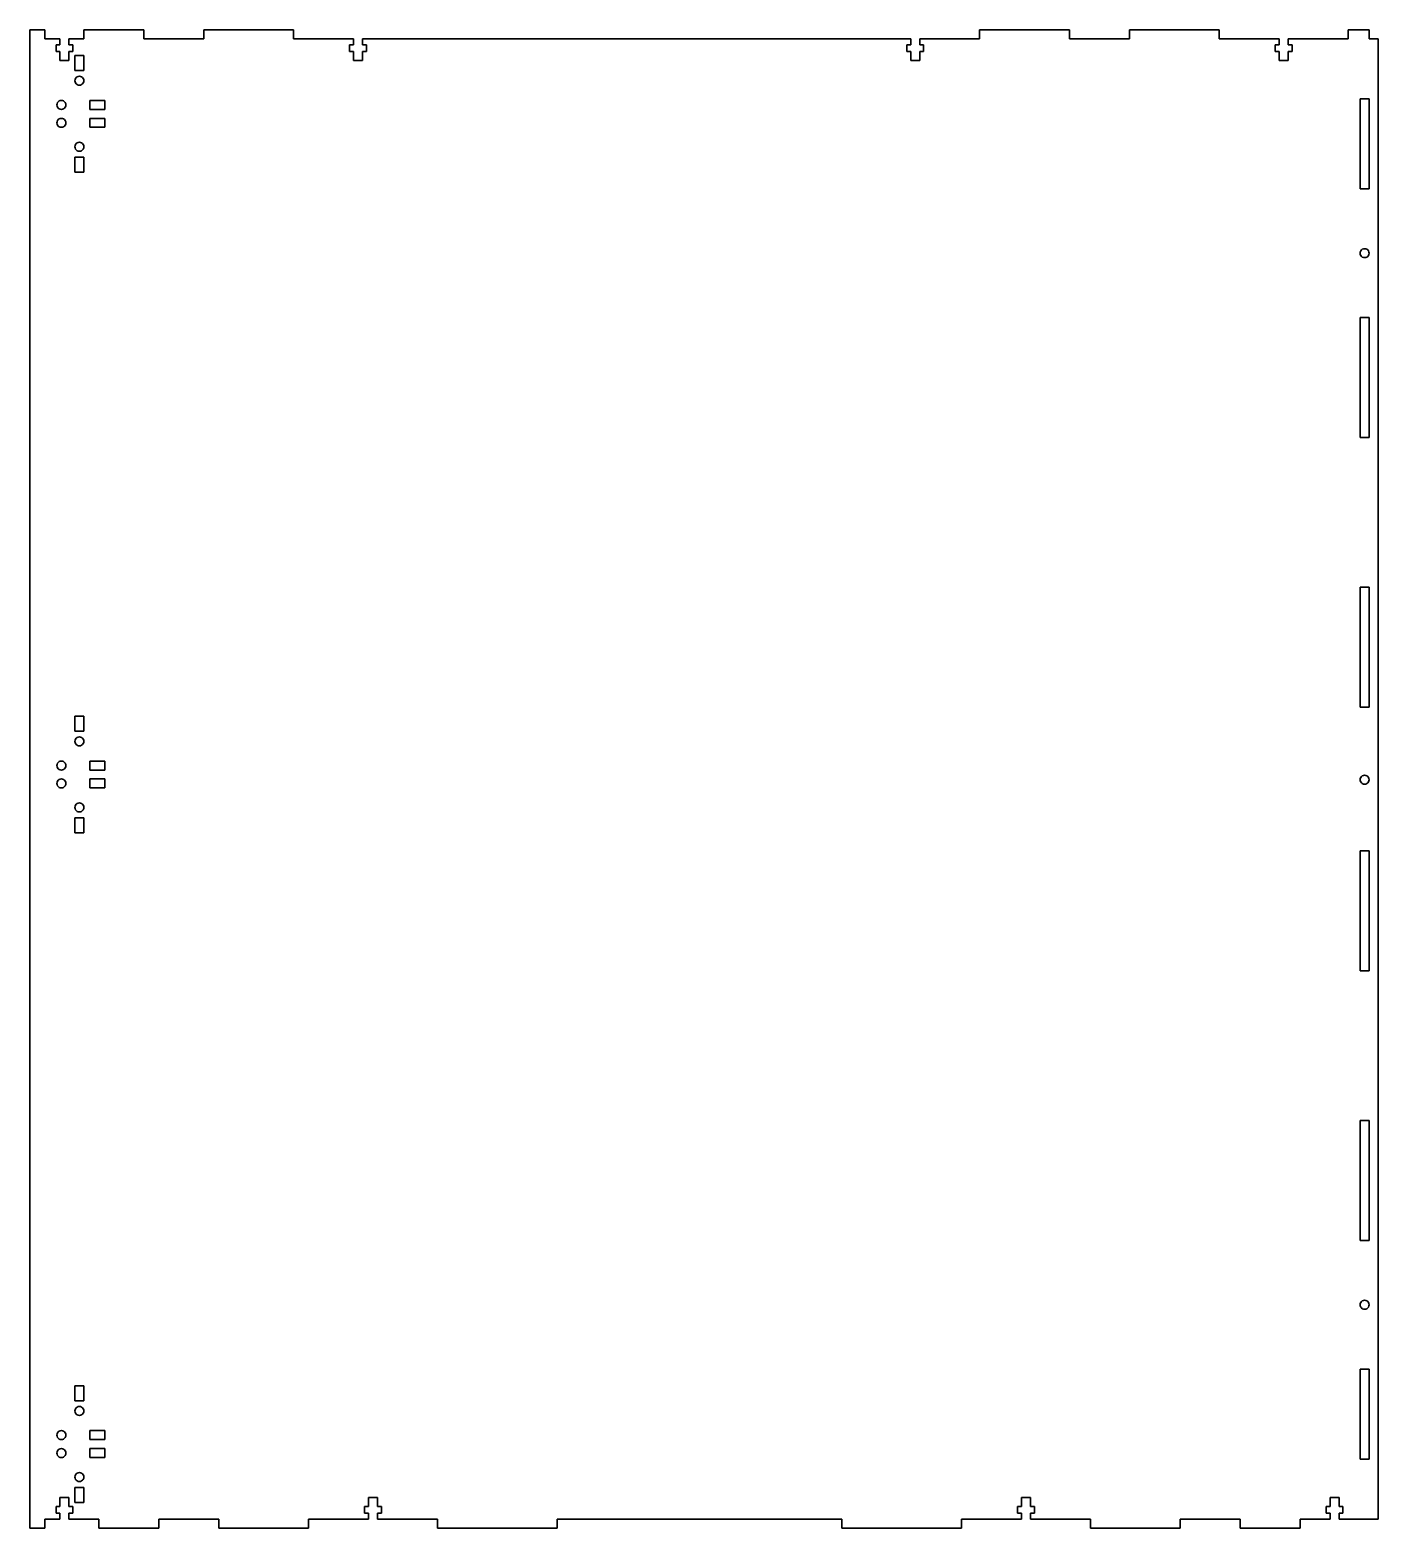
# Model space of a CAD drawing. Header units: inches. Extents: x 225 to 675, y -50 to 450.
import ezdxf

# ---------------------------------------------------------------- set-up
doc = ezdxf.new("R2010")
doc.units = ezdxf.units.IN
doc.header["$MEASUREMENT"] = 0
doc.layers.add('Laag 1', color=7, linetype='Continuous')

# ---------------------------------------------------------------- blocks, each defined once
blk = doc.blocks.new('block 3')
at = {"layer": 'Laag 1', "color": 5, "lineweight": 35, "true_color": 0x0000ff}
for points in [[(229.97, 449.85), (224.97, 449.85)], [(224.97, 449.85), (224.97, -50.15)], [(229.97, 446.85), (229.97, 449.85)], [(234.97, 446.85), (229.97, 446.85)], [(234.97, 444.85), (234.97, 446.85)], [(242.97, 446.85), (237.97, 446.85)], [(237.97, 446.85), (237.97, 444.85)], [(262.97, 449.85), (242.97, 449.85)], [(242.97, 449.85), (242.97, 446.85)], [(262.97, 446.85), (262.97, 449.85)], [(282.97, 446.85), (262.97, 446.85)], [(312.97, 449.85), (282.97, 449.85)], [(282.97, 449.85), (282.97, 446.85)], [(312.97, 446.85), (312.97, 449.85)], [(332.97, 446.85), (312.97, 446.85)], [(332.97, 444.85), (332.97, 446.85)], [(518.97, 446.85), (335.97, 446.85)], [(335.97, 446.85), (335.97, 444.85)], [(518.97, 444.85), (518.97, 446.85)], [(541.97, 446.85), (521.97, 446.85)], [(521.97, 446.85), (521.97, 444.85)], [(571.97, 449.85), (541.97, 449.85)], [(541.97, 449.85), (541.97, 446.85)], [(571.97, 446.85), (571.97, 449.85)], [(591.97, 446.85), (571.97, 446.85)], [(621.97, 449.85), (591.97, 449.85)], [(591.97, 449.85), (591.97, 446.85)], [(621.97, 446.85), (621.97, 449.85)], [(641.97, 446.85), (621.97, 446.85)], [(641.97, 444.85), (641.97, 446.85)], [(664.97, 446.85), (644.97, 446.85)], [(644.97, 446.85), (644.97, 444.85)], [(671.97, 449.85), (664.97, 449.85)], [(664.97, 449.85), (664.97, 446.85)], [(671.97, 446.85), (671.97, 449.85)], [(674.97, 446.85), (671.97, 446.85)], [(674.97, -47.15), (674.97, 446.85)], [(233.67, 442.65), (233.67, 444.85)], [(233.67, 444.85), (234.97, 444.85)], [(234.97, 442.65), (233.67, 442.65)], [(234.97, 439.65), (234.97, 442.65)], [(237.97, 444.85), (239.27, 444.85)], [(239.27, 442.65), (237.97, 442.65)], [(237.97, 442.65), (237.97, 439.65)], [(239.27, 444.85), (239.27, 442.65)], [(239.97, 436.35), (239.97, 441.35)], [(239.97, 441.35), (242.97, 441.35)], [(242.97, 441.35), (242.97, 436.35)], [(331.67, 442.65), (331.67, 444.85)], [(331.67, 444.85), (332.97, 444.85)], [(332.97, 442.65), (331.67, 442.65)], [(332.97, 439.65), (332.97, 442.65)], [(335.97, 444.85), (337.27, 444.85)], [(337.27, 442.65), (335.97, 442.65)], [(335.97, 442.65), (335.97, 439.65)], [(337.27, 444.85), (337.27, 442.65)], [(517.67, 442.65), (517.67, 444.85)], [(517.67, 444.85), (518.97, 444.85)], [(518.97, 442.65), (517.67, 442.65)], [(518.97, 439.65), (518.97, 442.65)], [(521.97, 444.85), (523.27, 444.85)], [(523.27, 442.65), (521.97, 442.65)], [(521.97, 442.65), (521.97, 439.65)], [(523.27, 444.85), (523.27, 442.65)], [(640.67, 442.65), (640.67, 444.85)], [(640.67, 444.85), (641.97, 444.85)], [(641.97, 442.65), (640.67, 442.65)], [(641.97, 439.65), (641.97, 442.65)], [(644.97, 444.85), (646.27, 444.85)], [(646.27, 442.65), (644.97, 442.65)], [(644.97, 442.65), (644.97, 439.65)], [(646.27, 444.85), (646.27, 442.65)], [(237.97, 439.65), (234.97, 439.65)], [(242.97, 436.35), (239.97, 436.35)], [(335.97, 439.65), (332.97, 439.65)], [(521.97, 439.65), (518.97, 439.65)], [(644.97, 439.65), (641.97, 439.65)], [(239.97, 432.92), (240.02, 433.3)], [(240.02, 432.53), (239.97, 432.92)], [(240.02, 433.3), (240.17, 433.67)], [(240.17, 432.17), (240.02, 432.53)], [(240.17, 433.67), (240.41, 433.98)], [(240.41, 431.85), (240.17, 432.17)], [(240.41, 433.98), (240.72, 434.21)], [(240.72, 431.62), (240.41, 431.85)], [(240.72, 434.21), (241.08, 434.36)], [(241.08, 431.47), (240.72, 431.62)], [(241.08, 434.36), (241.47, 434.42)], [(241.47, 431.42), (241.08, 431.47)], [(241.47, 434.42), (241.86, 434.36)], [(241.86, 431.47), (241.47, 431.42)], [(241.86, 434.36), (242.22, 434.21)], [(242.22, 431.62), (241.86, 431.47)], [(242.22, 434.21), (242.53, 433.98)], [(242.53, 431.85), (242.22, 431.62)], [(242.53, 433.98), (242.77, 433.67)], [(242.77, 432.17), (242.53, 431.85)], [(242.77, 433.67), (242.92, 433.3)], [(242.92, 432.53), (242.77, 432.17)], [(242.92, 433.3), (242.97, 432.92)], [(242.97, 432.92), (242.92, 432.53)], [(233.97, 424.85), (234.02, 425.24)], [(234.02, 425.24), (234.17, 425.6)], [(234.17, 425.6), (234.41, 425.91)], [(234.41, 425.91), (234.72, 426.15)], [(234.72, 426.15), (235.08, 426.3)], [(235.08, 426.3), (235.47, 426.35)], [(235.47, 426.35), (235.86, 426.3)], [(235.86, 426.3), (236.22, 426.15)], [(236.22, 426.15), (236.53, 425.91)], [(236.53, 425.91), (236.77, 425.6)], [(236.77, 425.6), (236.92, 425.24)], [(236.92, 425.24), (236.97, 424.85)], [(244.97, 423.35), (244.97, 426.35)], [(244.97, 426.35), (249.97, 426.35)], [(249.97, 426.35), (249.97, 423.35)], [(668.97, 396.85), (668.97, 426.85)], [(668.97, 426.85), (671.97, 426.85)], [(671.97, 426.85), (671.97, 396.85)], [(234.02, 424.46), (233.97, 424.85)], [(234.17, 424.1), (234.02, 424.46)], [(234.41, 423.79), (234.17, 424.1)], [(234.72, 423.55), (234.41, 423.79)], [(234.41, 419.91), (234.72, 420.15)], [(235.08, 423.4), (234.72, 423.55)], [(234.72, 420.15), (235.08, 420.3)], [(235.47, 423.35), (235.08, 423.4)], [(235.08, 420.3), (235.47, 420.35)], [(235.86, 423.4), (235.47, 423.35)], [(235.47, 420.35), (235.86, 420.3)], [(236.22, 423.55), (235.86, 423.4)], [(235.86, 420.3), (236.22, 420.15)], [(236.53, 423.79), (236.22, 423.55)], [(236.22, 420.15), (236.53, 419.91)], [(236.77, 424.1), (236.53, 423.79)], [(236.92, 424.46), (236.77, 424.1)], [(236.97, 424.85), (236.92, 424.46)], [(249.97, 423.35), (244.97, 423.35)], [(244.97, 420.35), (249.97, 420.35)], [(244.97, 417.35), (244.97, 420.35)], [(249.97, 420.35), (249.97, 417.35)], [(233.97, 418.85), (234.02, 419.24)], [(234.02, 418.46), (233.97, 418.85)], [(234.02, 419.24), (234.17, 419.6)], [(234.17, 418.1), (234.02, 418.46)], [(234.17, 419.6), (234.41, 419.91)], [(234.41, 417.79), (234.17, 418.1)], [(234.72, 417.55), (234.41, 417.79)], [(235.08, 417.4), (234.72, 417.55)], [(235.47, 417.35), (235.08, 417.4)], [(235.86, 417.4), (235.47, 417.35)], [(236.22, 417.55), (235.86, 417.4)], [(236.53, 417.79), (236.22, 417.55)], [(236.53, 419.91), (236.77, 419.6)], [(236.77, 418.1), (236.53, 417.79)], [(236.77, 419.6), (236.92, 419.24)], [(236.92, 418.46), (236.77, 418.1)], [(236.92, 419.24), (236.97, 418.85)], [(236.97, 418.85), (236.92, 418.46)], [(249.97, 417.35), (244.97, 417.35)], [(239.97, 410.85), (240.02, 411.24)], [(240.02, 410.46), (239.97, 410.85)], [(240.02, 411.24), (240.17, 411.6)], [(240.17, 410.1), (240.02, 410.46)], [(240.17, 411.6), (240.41, 411.91)], [(240.41, 409.79), (240.17, 410.1)], [(240.41, 411.91), (240.72, 412.15)], [(240.72, 412.15), (241.08, 412.3)], [(241.08, 412.3), (241.47, 412.35)], [(241.47, 412.35), (241.86, 412.3)], [(241.86, 412.3), (242.22, 412.15)], [(242.22, 412.15), (242.53, 411.91)], [(242.53, 411.91), (242.77, 411.6)], [(242.77, 410.1), (242.53, 409.79)], [(242.77, 411.6), (242.92, 411.24)], [(242.92, 410.46), (242.77, 410.1)], [(242.92, 411.24), (242.97, 410.85)], [(242.97, 410.85), (242.92, 410.46)], [(239.97, 407.35), (242.97, 407.35)], [(239.97, 402.35), (239.97, 407.35)], [(240.72, 409.55), (240.41, 409.79)], [(241.08, 409.4), (240.72, 409.55)], [(241.47, 409.35), (241.08, 409.4)], [(241.86, 409.4), (241.47, 409.35)], [(242.22, 409.55), (241.86, 409.4)], [(242.53, 409.79), (242.22, 409.55)], [(242.97, 407.35), (242.97, 402.35)], [(242.97, 402.35), (239.97, 402.35)], [(671.97, 396.85), (668.97, 396.85)], [(668.97, 375.35), (669.02, 375.74)], [(669.02, 374.96), (668.97, 375.35)], [(669.02, 375.74), (669.17, 376.1)], [(669.17, 376.1), (669.41, 376.41)], [(669.41, 376.41), (669.72, 376.65)], [(669.72, 376.65), (670.08, 376.8)], [(670.08, 376.8), (670.47, 376.85)], [(670.47, 376.85), (670.86, 376.8)], [(670.86, 376.8), (671.22, 376.65)], [(671.22, 376.65), (671.53, 376.41)], [(671.53, 376.41), (671.77, 376.1)], [(671.77, 376.1), (671.92, 375.74)], [(671.92, 375.74), (671.97, 375.35)], [(671.97, 375.35), (671.92, 374.96)], [(669.17, 374.6), (669.02, 374.96)], [(669.41, 374.29), (669.17, 374.6)], [(669.72, 374.05), (669.41, 374.29)], [(670.08, 373.9), (669.72, 374.05)], [(670.47, 373.85), (670.08, 373.9)], [(670.86, 373.9), (670.47, 373.85)], [(671.22, 374.05), (670.86, 373.9)], [(671.53, 374.29), (671.22, 374.05)], [(671.77, 374.6), (671.53, 374.29)], [(671.92, 374.96), (671.77, 374.6)], [(668.97, 313.85), (668.97, 353.85)], [(668.97, 353.85), (671.97, 353.85)], [(671.97, 353.85), (671.97, 313.85)], [(671.97, 313.85), (668.97, 313.85)], [(668.97, 223.85), (668.97, 263.85)], [(668.97, 263.85), (671.97, 263.85)], [(671.97, 263.85), (671.97, 223.85)], [(239.97, 215.85), (239.97, 220.85)], [(239.97, 220.85), (242.97, 220.85)], [(242.97, 220.85), (242.97, 215.85)], [(671.97, 223.85), (668.97, 223.85)], [(242.97, 215.85), (239.97, 215.85)], [(239.97, 212.42), (240.02, 212.8)], [(240.02, 212.03), (239.97, 212.42)], [(240.02, 212.8), (240.17, 213.17)], [(240.17, 211.67), (240.02, 212.03)], [(240.17, 213.17), (240.41, 213.48)], [(240.41, 211.35), (240.17, 211.67)], [(240.41, 213.48), (240.72, 213.71)], [(240.72, 211.12), (240.41, 211.35)], [(240.72, 213.71), (241.08, 213.86)], [(241.08, 210.97), (240.72, 211.12)], [(241.08, 213.86), (241.47, 213.92)], [(241.47, 210.92), (241.08, 210.97)], [(241.47, 213.92), (241.86, 213.86)], [(241.86, 210.97), (241.47, 210.92)], [(241.86, 213.86), (242.22, 213.71)], [(242.22, 211.12), (241.86, 210.97)], [(242.22, 213.71), (242.53, 213.48)], [(242.53, 211.35), (242.22, 211.12)], [(242.53, 213.48), (242.77, 213.17)], [(242.77, 211.67), (242.53, 211.35)], [(242.77, 213.17), (242.92, 212.8)], [(242.92, 212.03), (242.77, 211.67)], [(242.92, 212.8), (242.97, 212.42)], [(242.97, 212.42), (242.92, 212.03)], [(234.02, 204.74), (234.17, 205.1)], [(234.17, 205.1), (234.41, 205.41)], [(234.41, 205.41), (234.72, 205.65)], [(234.72, 205.65), (235.08, 205.8)], [(235.08, 205.8), (235.47, 205.85)], [(235.47, 205.85), (235.86, 205.8)], [(235.86, 205.8), (236.22, 205.65)], [(236.22, 205.65), (236.53, 205.41)], [(236.53, 205.41), (236.77, 205.1)], [(236.77, 205.1), (236.92, 204.74)], [(244.97, 202.85), (244.97, 205.85)], [(244.97, 205.85), (249.97, 205.85)], [(249.97, 205.85), (249.97, 202.85)], [(233.97, 204.35), (234.02, 204.74)], [(234.02, 203.96), (233.97, 204.35)], [(234.17, 203.6), (234.02, 203.96)], [(234.41, 203.29), (234.17, 203.6)], [(234.72, 203.05), (234.41, 203.29)], [(235.08, 202.9), (234.72, 203.05)], [(235.47, 202.85), (235.08, 202.9)], [(235.86, 202.9), (235.47, 202.85)], [(236.22, 203.05), (235.86, 202.9)], [(236.53, 203.29), (236.22, 203.05)], [(236.77, 203.6), (236.53, 203.29)], [(236.92, 203.96), (236.77, 203.6)], [(236.92, 204.74), (236.97, 204.35)], [(236.97, 204.35), (236.92, 203.96)], [(249.97, 202.85), (244.97, 202.85)], [(668.97, 199.61), (669.02, 200)], [(669.02, 200), (669.17, 200.36)], [(669.17, 200.36), (669.41, 200.67)], [(669.41, 200.67), (669.72, 200.91)], [(669.72, 200.91), (670.08, 201.06)], [(670.08, 201.06), (670.47, 201.11)], [(670.47, 201.11), (670.86, 201.06)], [(670.86, 201.06), (671.22, 200.91)], [(671.22, 200.91), (671.53, 200.67)], [(671.53, 200.67), (671.77, 200.36)], [(671.77, 200.36), (671.92, 200)], [(671.92, 200), (671.97, 199.61)], [(233.97, 198.35), (234.02, 198.74)], [(234.02, 197.96), (233.97, 198.35)], [(234.02, 198.74), (234.17, 199.1)], [(234.17, 197.6), (234.02, 197.96)], [(234.17, 199.1), (234.41, 199.41)], [(234.41, 197.29), (234.17, 197.6)], [(234.41, 199.41), (234.72, 199.65)], [(234.72, 197.05), (234.41, 197.29)], [(234.72, 199.65), (235.08, 199.8)], [(235.08, 196.9), (234.72, 197.05)], [(235.08, 199.8), (235.47, 199.85)], [(235.47, 196.85), (235.08, 196.9)], [(235.47, 199.85), (235.86, 199.8)], [(235.86, 196.9), (235.47, 196.85)], [(235.86, 199.8), (236.22, 199.65)], [(236.22, 197.05), (235.86, 196.9)], [(236.22, 199.65), (236.53, 199.41)], [(236.53, 197.29), (236.22, 197.05)], [(236.53, 199.41), (236.77, 199.1)], [(236.77, 197.6), (236.53, 197.29)], [(236.77, 199.1), (236.92, 198.74)], [(236.92, 197.96), (236.77, 197.6)], [(236.92, 198.74), (236.97, 198.35)], [(236.97, 198.35), (236.92, 197.96)], [(244.97, 196.85), (244.97, 199.85)], [(244.97, 199.85), (249.97, 199.85)], [(249.97, 196.85), (244.97, 196.85)], [(249.97, 199.85), (249.97, 196.85)], [(669.02, 199.22), (668.97, 199.61)], [(669.17, 198.86), (669.02, 199.22)], [(669.41, 198.55), (669.17, 198.86)], [(669.72, 198.31), (669.41, 198.55)], [(670.08, 198.16), (669.72, 198.31)], [(670.47, 198.11), (670.08, 198.16)], [(670.86, 198.16), (670.47, 198.11)], [(671.22, 198.31), (670.86, 198.16)], [(671.53, 198.55), (671.22, 198.31)], [(671.77, 198.86), (671.53, 198.55)], [(671.92, 199.22), (671.77, 198.86)], [(671.97, 199.61), (671.92, 199.22)], [(239.97, 190.35), (240.02, 190.74)], [(240.02, 189.96), (239.97, 190.35)], [(240.02, 190.74), (240.17, 191.1)], [(240.17, 191.1), (240.41, 191.41)], [(240.41, 191.41), (240.72, 191.65)], [(240.72, 191.65), (241.08, 191.8)], [(241.08, 191.8), (241.47, 191.85)], [(241.47, 191.85), (241.86, 191.8)], [(241.86, 191.8), (242.22, 191.65)], [(242.22, 191.65), (242.53, 191.41)], [(242.53, 191.41), (242.77, 191.1)], [(242.77, 191.1), (242.92, 190.74)], [(242.92, 190.74), (242.97, 190.35)], [(242.97, 190.35), (242.92, 189.96)], [(239.97, 186.85), (242.97, 186.85)], [(239.97, 181.85), (239.97, 186.85)], [(240.17, 189.6), (240.02, 189.96)], [(240.41, 189.29), (240.17, 189.6)], [(240.72, 189.05), (240.41, 189.29)], [(241.08, 188.9), (240.72, 189.05)], [(241.47, 188.85), (241.08, 188.9)], [(241.86, 188.9), (241.47, 188.85)], [(242.22, 189.05), (241.86, 188.9)], [(242.53, 189.29), (242.22, 189.05)], [(242.77, 189.6), (242.53, 189.29)], [(242.92, 189.96), (242.77, 189.6)], [(242.97, 186.85), (242.97, 181.85)], [(242.97, 181.85), (239.97, 181.85)], [(668.97, 135.85), (668.97, 175.85)], [(668.97, 175.85), (671.97, 175.85)], [(671.97, 175.85), (671.97, 135.85)], [(671.97, 135.85), (668.97, 135.85)], [(668.97, 45.85), (668.97, 85.85)], [(668.97, 85.85), (671.97, 85.85)], [(671.97, 85.85), (671.97, 45.85)], [(671.97, 45.85), (668.97, 45.85)], [(669.02, 24.74), (669.17, 25.1)], [(669.17, 25.1), (669.41, 25.41)], [(669.41, 25.41), (669.72, 25.65)], [(669.72, 25.65), (670.08, 25.8)], [(670.08, 25.8), (670.47, 25.85)], [(670.47, 25.85), (670.86, 25.8)], [(670.86, 25.8), (671.22, 25.65)], [(671.22, 25.65), (671.53, 25.41)], [(671.53, 25.41), (671.77, 25.1)], [(671.77, 25.1), (671.92, 24.74)], [(668.97, 24.35), (669.02, 24.74)], [(669.02, 23.96), (668.97, 24.35)], [(669.17, 23.6), (669.02, 23.96)], [(669.41, 23.29), (669.17, 23.6)], [(669.72, 23.05), (669.41, 23.29)], [(670.08, 22.9), (669.72, 23.05)], [(670.47, 22.85), (670.08, 22.9)], [(670.86, 22.9), (670.47, 22.85)], [(671.22, 23.05), (670.86, 22.9)], [(671.53, 23.29), (671.22, 23.05)], [(671.77, 23.6), (671.53, 23.29)], [(671.92, 23.96), (671.77, 23.6)], [(671.92, 24.74), (671.97, 24.35)], [(671.97, 24.35), (671.92, 23.96)], [(668.97, -27.15), (668.97, 2.85)], [(668.97, 2.85), (671.97, 2.85)], [(671.97, 2.85), (671.97, -27.15)], [(239.97, -7.65), (239.97, -2.65)], [(239.97, -2.65), (242.97, -2.65)], [(242.97, -2.65), (242.97, -7.65)], [(242.97, -7.65), (239.97, -7.65)], [(240.41, -10.02), (240.72, -9.79)], [(240.72, -9.79), (241.08, -9.64)], [(241.08, -9.64), (241.47, -9.58)], [(241.47, -9.58), (241.86, -9.64)], [(241.86, -9.64), (242.22, -9.79)], [(242.22, -9.79), (242.53, -10.02)], [(239.97, -11.08), (240.02, -10.7)], [(240.02, -11.47), (239.97, -11.08)], [(240.02, -10.7), (240.17, -10.33)], [(240.17, -11.83), (240.02, -11.47)], [(240.17, -10.33), (240.41, -10.02)], [(240.41, -12.15), (240.17, -11.83)], [(240.72, -12.38), (240.41, -12.15)], [(241.08, -12.53), (240.72, -12.38)], [(241.47, -12.58), (241.08, -12.53)], [(241.86, -12.53), (241.47, -12.58)], [(242.22, -12.38), (241.86, -12.53)], [(242.53, -12.15), (242.22, -12.38)], [(242.53, -10.02), (242.77, -10.33)], [(242.77, -11.83), (242.53, -12.15)], [(242.77, -10.33), (242.92, -10.7)], [(242.92, -11.47), (242.77, -11.83)], [(242.92, -10.7), (242.97, -11.08)], [(242.97, -11.08), (242.92, -11.47)], [(233.97, -19.15), (234.02, -18.76)], [(234.02, -19.54), (233.97, -19.15)], [(234.02, -18.76), (234.17, -18.4)], [(234.17, -19.9), (234.02, -19.54)], [(234.17, -18.4), (234.41, -18.09)], [(234.41, -20.21), (234.17, -19.9)], [(234.41, -18.09), (234.72, -17.85)], [(234.72, -17.85), (235.08, -17.7)], [(235.08, -17.7), (235.47, -17.65)], [(235.47, -17.65), (235.86, -17.7)], [(235.86, -17.7), (236.22, -17.85)], [(236.22, -17.85), (236.53, -18.09)], [(236.53, -18.09), (236.77, -18.4)], [(236.77, -19.9), (236.53, -20.21)], [(236.77, -18.4), (236.92, -18.76)], [(236.92, -19.54), (236.77, -19.9)], [(236.92, -18.76), (236.97, -19.15)], [(236.97, -19.15), (236.92, -19.54)], [(244.97, -20.65), (244.97, -17.65)], [(244.97, -17.65), (249.97, -17.65)], [(249.97, -17.65), (249.97, -20.65)], [(233.97, -25.15), (234.02, -24.76)], [(234.02, -24.76), (234.17, -24.4)], [(234.17, -24.4), (234.41, -24.09)], [(234.72, -20.45), (234.41, -20.21)], [(234.41, -24.09), (234.72, -23.85)], [(235.08, -20.6), (234.72, -20.45)], [(234.72, -23.85), (235.08, -23.7)], [(235.47, -20.65), (235.08, -20.6)], [(235.08, -23.7), (235.47, -23.65)], [(235.86, -20.6), (235.47, -20.65)], [(235.47, -23.65), (235.86, -23.7)], [(236.22, -20.45), (235.86, -20.6)], [(235.86, -23.7), (236.22, -23.85)], [(236.53, -20.21), (236.22, -20.45)], [(236.22, -23.85), (236.53, -24.09)], [(236.53, -24.09), (236.77, -24.4)], [(236.77, -24.4), (236.92, -24.76)], [(236.92, -24.76), (236.97, -25.15)], [(249.97, -20.65), (244.97, -20.65)], [(244.97, -26.65), (244.97, -23.65)], [(244.97, -23.65), (249.97, -23.65)], [(249.97, -23.65), (249.97, -26.65)], [(234.02, -25.54), (233.97, -25.15)], [(234.17, -25.9), (234.02, -25.54)], [(234.41, -26.21), (234.17, -25.9)], [(234.72, -26.45), (234.41, -26.21)], [(235.08, -26.6), (234.72, -26.45)], [(235.47, -26.65), (235.08, -26.6)], [(235.86, -26.6), (235.47, -26.65)], [(236.22, -26.45), (235.86, -26.6)], [(236.53, -26.21), (236.22, -26.45)], [(236.77, -25.9), (236.53, -26.21)], [(236.92, -25.54), (236.77, -25.9)], [(236.97, -25.15), (236.92, -25.54)], [(249.97, -26.65), (244.97, -26.65)], [(671.97, -27.15), (668.97, -27.15)], [(239.97, -33.15), (240.02, -32.76)], [(240.02, -33.54), (239.97, -33.15)], [(240.02, -32.76), (240.17, -32.4)], [(240.17, -33.9), (240.02, -33.54)], [(240.17, -32.4), (240.41, -32.09)], [(240.41, -34.21), (240.17, -33.9)], [(240.41, -32.09), (240.72, -31.85)], [(240.72, -34.45), (240.41, -34.21)], [(240.72, -31.85), (241.08, -31.7)], [(241.08, -34.6), (240.72, -34.45)], [(241.08, -31.7), (241.47, -31.65)], [(241.47, -34.65), (241.08, -34.6)], [(241.47, -31.65), (241.86, -31.7)], [(241.86, -34.6), (241.47, -34.65)], [(241.86, -31.7), (242.22, -31.85)], [(242.22, -34.45), (241.86, -34.6)], [(242.22, -31.85), (242.53, -32.09)], [(242.53, -34.21), (242.22, -34.45)], [(242.53, -32.09), (242.77, -32.4)], [(242.77, -33.9), (242.53, -34.21)], [(242.77, -32.4), (242.92, -32.76)], [(242.92, -33.54), (242.77, -33.9)], [(242.92, -32.76), (242.97, -33.15)], [(242.97, -33.15), (242.92, -33.54)], [(234.97, -42.95), (234.97, -39.95)], [(234.97, -39.95), (237.97, -39.95)], [(237.97, -39.95), (237.97, -42.95)], [(239.97, -41.65), (239.97, -36.65)], [(239.97, -36.65), (242.97, -36.65)], [(242.97, -36.65), (242.97, -41.65)], [(337.97, -42.95), (337.97, -39.95)], [(337.97, -39.95), (340.97, -39.95)], [(340.97, -39.95), (340.97, -42.95)], [(555.97, -42.95), (555.97, -39.95)], [(555.97, -39.95), (558.97, -39.95)], [(558.97, -39.95), (558.97, -42.95)], [(658.97, -42.95), (658.97, -39.95)], [(658.97, -39.95), (661.97, -39.95)], [(661.97, -39.95), (661.97, -42.95)], [(233.67, -45.15), (233.67, -42.95)], [(233.67, -42.95), (234.97, -42.95)], [(237.97, -42.95), (239.27, -42.95)], [(239.27, -42.95), (239.27, -45.15)], [(242.97, -41.65), (239.97, -41.65)], [(336.67, -45.15), (336.67, -42.95)], [(336.67, -42.95), (337.97, -42.95)], [(340.97, -42.95), (342.27, -42.95)], [(342.27, -42.95), (342.27, -45.15)], [(554.67, -45.15), (554.67, -42.95)], [(554.67, -42.95), (555.97, -42.95)], [(558.97, -42.95), (560.27, -42.95)], [(560.27, -42.95), (560.27, -45.15)], [(657.67, -45.15), (657.67, -42.95)], [(657.67, -42.95), (658.97, -42.95)], [(661.97, -42.95), (663.27, -42.95)], [(663.27, -42.95), (663.27, -45.15)], [(229.97, -50.15), (229.97, -47.15)], [(229.97, -47.15), (234.97, -47.15)], [(234.97, -45.15), (233.67, -45.15)], [(234.97, -47.15), (234.97, -45.15)], [(239.27, -45.15), (237.97, -45.15)], [(237.97, -45.15), (237.97, -47.15)], [(237.97, -47.15), (247.97, -47.15)], [(247.97, -47.15), (247.97, -50.15)], [(267.97, -50.15), (267.97, -47.15)], [(267.97, -47.15), (287.97, -47.15)], [(287.97, -47.15), (287.97, -50.15)], [(317.97, -50.15), (317.97, -47.15)], [(317.97, -47.15), (337.97, -47.15)], [(337.97, -45.15), (336.67, -45.15)], [(337.97, -47.15), (337.97, -45.15)], [(342.27, -45.15), (340.97, -45.15)], [(340.97, -45.15), (340.97, -47.15)], [(340.97, -47.15), (360.97, -47.15)], [(360.97, -47.15), (360.97, -50.15)], [(400.97, -50.15), (400.97, -47.15)], [(400.97, -47.15), (495.97, -47.15)], [(495.97, -47.15), (495.97, -50.15)], [(535.97, -50.15), (535.97, -47.15)], [(535.97, -47.15), (555.97, -47.15)], [(555.97, -45.15), (554.67, -45.15)], [(555.97, -47.15), (555.97, -45.15)], [(560.27, -45.15), (558.97, -45.15)], [(558.97, -45.15), (558.97, -47.15)], [(558.97, -47.15), (578.97, -47.15)], [(578.97, -47.15), (578.97, -50.15)], [(608.97, -50.15), (608.97, -47.15)], [(608.97, -47.15), (628.97, -47.15)], [(628.97, -47.15), (628.97, -50.15)], [(648.97, -50.15), (648.97, -47.15)], [(648.97, -47.15), (658.97, -47.15)], [(658.97, -45.15), (657.67, -45.15)], [(658.97, -47.15), (658.97, -45.15)], [(663.27, -45.15), (661.97, -45.15)], [(661.97, -45.15), (661.97, -47.15)], [(661.97, -47.15), (674.97, -47.15)], [(224.97, -50.15), (229.97, -50.15)], [(247.97, -50.15), (267.97, -50.15)], [(287.97, -50.15), (317.97, -50.15)], [(360.97, -50.15), (400.97, -50.15)], [(495.97, -50.15), (535.97, -50.15)], [(578.97, -50.15), (608.97, -50.15)], [(628.97, -50.15), (648.97, -50.15)]]:
    blk.add_lwpolyline(points, dxfattribs=at)

msp = doc.modelspace()

# ---------------------------------------------------------------- block references
at = {"layer": 'Laag 1'}
msp.add_blockref('block 3', (0, 0), dxfattribs=at)

doc.saveas('drawing.dxf')
